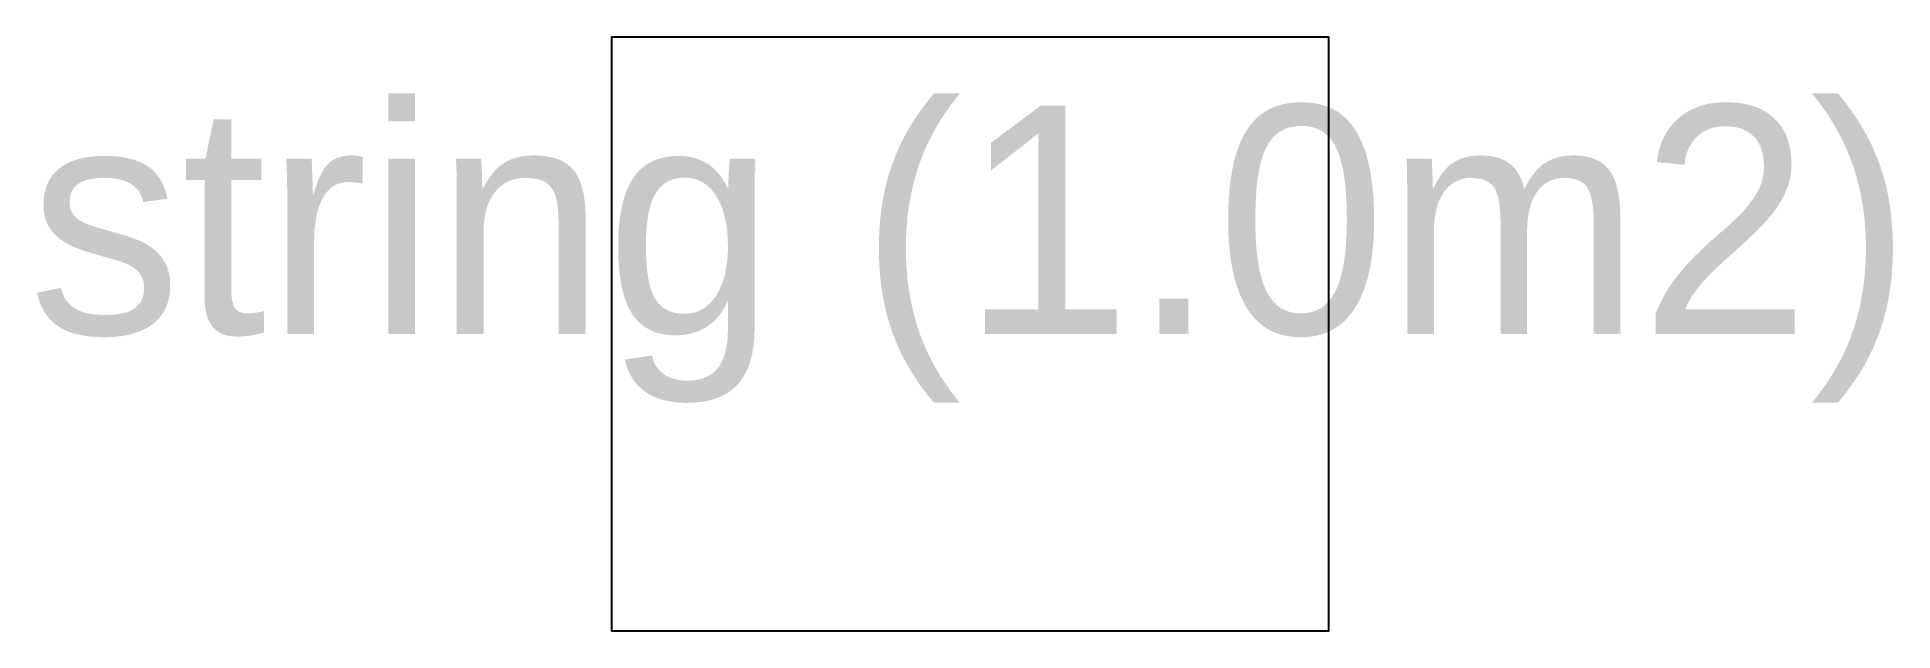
# Model space of a CAD drawing. Header units: metres. Extents: x -0.88 to 1.96, y 0 to 0.91.
import ezdxf
from ezdxf.enums import TextEntityAlignment as Align

# ---------------------------------------------------------------- set-up
doc = ezdxf.new("R2010")
doc.units = ezdxf.units.M
doc.layers.add('ROOM_LABELS', color=3, linetype='Continuous')
doc.layers.add('WALLS', color=7, linetype='Continuous')

msp = doc.modelspace()

# ---------------------------------------------------------------- linework, layer by layer
at = {"layer": 'WALLS'}
msp.add_lwpolyline([(0, 0), (1.1, 0), (1.1, 0.91), (0, 0.91)], close=True, dxfattribs=at)

# ---------------------------------------------------------------- texts
at = {"layer": 'ROOM_LABELS'}
msp.add_text('string (1.0m2)', height=0.35, dxfattribs=at).set_placement((0.55, 0.455), align=Align.CENTER)

doc.saveas('drawing.dxf')
